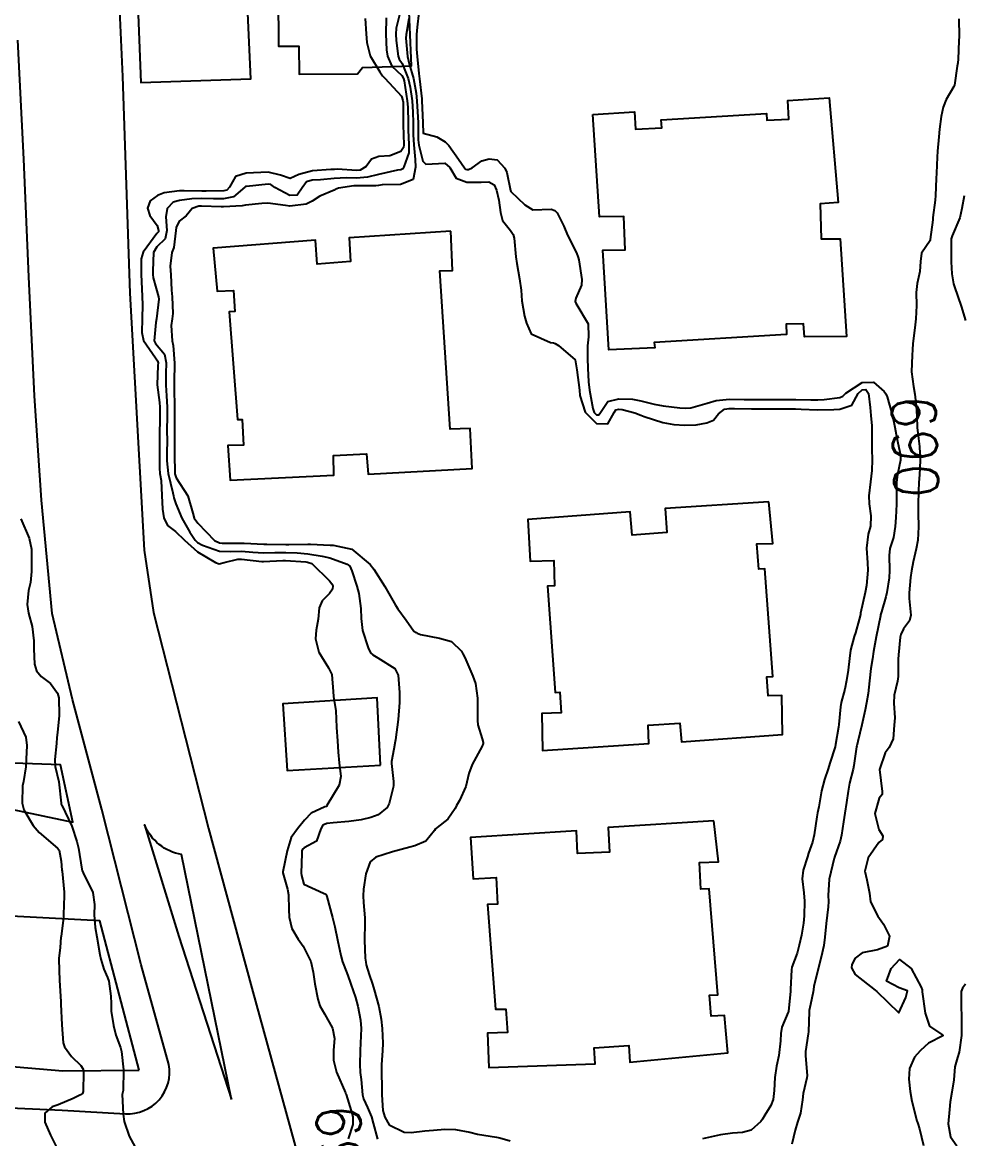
# Model space of a CAD drawing. Header units: metres. Extents: x 292545 to 299085, y 7450245 to 7463078.
# Drawn here: x 296934.7 to 297020, y 7453128 to 7453229 of the extents above; entities that cross this region are included whole.
import ezdxf
from ezdxf.enums import TextEntityAlignment as Align

# ---------------------------------------------------------------- set-up
doc = ezdxf.new("R2010")
doc.units = ezdxf.units.M
for name, color, linetype in [('Cotas', 45, 'Continuous'), ('Curvas de Nivel 1m', 11, 'Continuous'), ('Curvas de Nivel 5m', 15, 'Continuous'), ('Edificações', 30, 'Continuous'), ('Vias Primárias', 230, 'Continuous')]:
    doc.layers.add(name, color=color, linetype=linetype)
doc.styles.add('Style-STANDARD', font='STANDARD.shx')

msp = doc.modelspace()

# ---------------------------------------------------------------- linework, layer by layer
at = {"layer": 'Curvas de Nivel 1m', "flags": 128}
for points, elevation in [([(296968.96, 7453229.95), (296968.59, 7453228.51), (296968.55, 7453227.96), (296968.58, 7453227.4), (296968.76, 7453225.96), (296968.87, 7453225.7), (296969.12, 7453225.32), (296969.69, 7453223.94), (296969.87, 7453223.17), (296970.03, 7453221.94), (296970.1, 7453220.9), (296970.12, 7453219.94), (296970.13, 7453218.85), (296970.2, 7453217.94), (296970.32, 7453216.63), (296970.33, 7453215.94), (296970.13, 7453214.81), (296968.99, 7453214.35), (296967.33, 7453214.32), (296966.99, 7453214.26), (296966.74, 7453214.23), (296964.99, 7453214.24), (296964.75, 7453214.24), (296963.37, 7453214.02), (296963.08, 7453213.92), (296962.98, 7453213.86), (296961.69, 7453213.32), (296960.97, 7453212.86), (296960.45, 7453212.57), (296958.96, 7453212.41), (296958.57, 7453212.47), (296956.96, 7453212.67), (296956.42, 7453212.65), (296954.96, 7453212.49), (296954.64, 7453212.44), (296952.96, 7453212.34), (296952.75, 7453212.35), (296950.96, 7453212.41), (296950.73, 7453212.39), (296950.13, 7453212.18), (296949.59, 7453211.54), (296948.94, 7453211.04), (296948.67, 7453210.46), (296948.65, 7453210.19), (296948.45, 7453208.66), (296948.29, 7453208.2), (296948.12, 7453206.97), (296948.18, 7453206.2), (296948.26, 7453204.8), (296948.31, 7453204.2), (296948.36, 7453202.68), (296948.31, 7453202.2), (296948.23, 7453201.61), (296948.32, 7453200.2), (296948.4, 7453199.78), (296948.52, 7453198.19), (296948.48, 7453196.48), (296948.49, 7453196.19), (296948.5, 7453195.93), (296948.52, 7453194.19), (296948.51, 7453193.97), (296948.52, 7453192.19), (296948.53, 7453190.36), (296948.53, 7453190.19), (296948.52, 7453190.03), (296948.56, 7453188.19), (296948.67, 7453187.83), (296949.74, 7453186.18), (296950.17, 7453184.63), (296950.31, 7453184.17), (296950.62, 7453183.7), (296952.14, 7453182.15), (296952.6, 7453181.93), (296952.85, 7453181.89), (296954.6, 7453181.91), (296954.82, 7453181.9), (296956.6, 7453181.82), (296956.88, 7453181.82), (296958.6, 7453181.78), (296958.88, 7453181.78), (296960.6, 7453181.81), (296960.84, 7453181.81), (296962.6, 7453181.73), (296962.9, 7453181.72), (296964.59, 7453181.36), (296966.24, 7453179.98), (296966.57, 7453179.54), (296967.56, 7453177.97), (296968.53, 7453176.3), (296968.74, 7453175.96), (296969.49, 7453174.93), (296970.18, 7453173.93), (296970.39, 7453173.82), (296970.5, 7453173.76), (296970.78, 7453173.65), (296972.5, 7453173.32), (296973.61, 7453173.01), (296974.49, 7453172.14), (296974.63, 7453171.88), (296974.8, 7453171.55), (296975.54, 7453169.87), (296975.76, 7453169.19), (296975.95, 7453167.87), (296975.96, 7453166.31), (296975.95, 7453165.87), (296975.99, 7453165.46), (296976.39, 7453164.2), (296976.48, 7453163.86), (296976.48, 7453163.76), (296976.38, 7453163.54), (296975.46, 7453161.87), (296975.18, 7453161.05), (296974.89, 7453159.88), (296974.32, 7453158.61), (296974.06, 7453158.15), (296973.93, 7453157.89), (296973.27, 7453156.94), (296972.3, 7453156.16), (296972.16, 7453156.04), (296972.07, 7453155.91), (296971.27, 7453154.93), (296970.27, 7453154.5), (296969.82, 7453154.39), (296968.26, 7453153.96), (296966.74, 7453153.49), (296966.25, 7453153.07), (296965.83, 7453151.99), (296965.62, 7453150.6), (296965.59, 7453149.99), (296965.62, 7453149.4), (296965.76, 7453147.99), (296965.76, 7453147.56), (296965.72, 7453145.99), (296965.77, 7453144.36), (296965.83, 7453143.98), (296965.88, 7453143.73), (296966.13, 7453142.86), (296966.44, 7453141.98), (296966.6, 7453141.49), (296967.03, 7453139.97), (296967.24, 7453138.82), (296967.33, 7453137.97), (296967.38, 7453136.65), (296967.34, 7453135.97), (296967.26, 7453134.74), (296967.26, 7453133.97), (296967.29, 7453132.68), (296967.3, 7453131.97), (296967.38, 7453130.57), (296967.56, 7453129.96), (296967.97, 7453129.27), (296969.31, 7453128.6), (296969.96, 7453128.57), (296971.17, 7453128.72), (296971.97, 7453128.79), (296973.01, 7453128.86), (296973.97, 7453128.84), (296975.25, 7453128.59), (296975.96, 7453128.43), (296977.66, 7453128.14), (296977.96, 7453128.08), (296978.9, 7453127.83)], 693), ([(296970.65, 7453229.94), (296970.49, 7453228.6), (296970.44, 7453227.94), (296970.44, 7453226.62), (296970.48, 7453225.94), (296970.63, 7453224.41), (296970.71, 7453223.93), (296970.91, 7453222.1), (296970.92, 7453221.93), (296971.01, 7453219.97), (296971.01, 7453219.93), (296971.04, 7453219), (296972.28, 7453218.67), (296973.03, 7453218.23), (296973.36, 7453217.9), (296974.24, 7453216.66), (296974.78, 7453215.88), (296974.88, 7453215.76), (296975, 7453215.72), (296975.15, 7453215.73), (296975.46, 7453215.88), (296976.36, 7453216.51), (296977.01, 7453216.69), (296977.74, 7453216.58), (296978.43, 7453215.84), (296978.6, 7453215.44), (296978.95, 7453213.83), (296978.98, 7453213.73), (296980.25, 7453212.53), (296980.96, 7453212.08), (296982.63, 7453212.12), (296982.96, 7453212), (296983.16, 7453211.79), (296983.76, 7453210.6), (296984.09, 7453209.77), (296984.91, 7453208.19), (296985.08, 7453207.76), (296985.12, 7453207.54), (296985.39, 7453205.75), (296985.37, 7453205.26), (296984.87, 7453204.06), (296984.8, 7453203.76), (296984.86, 7453203.62), (296985.96, 7453201.75), (296985.99, 7453200.58), (296985.91, 7453199.75), (296985.92, 7453198.62), (296985.95, 7453197.75), (296986.01, 7453196.51), (296986.1, 7453195.75), (296986.41, 7453194.08), (296986.53, 7453193.74), (296986.74, 7453193.53), (296986.95, 7453193.52), (296987.08, 7453193.74), (296987.75, 7453194.73), (296988.76, 7453194.98), (296989.98, 7453194.92), (296990.75, 7453194.78), (296991.96, 7453194.47), (296992.75, 7453194.33), (296994.26, 7453194.15), (296994.75, 7453194.11), (296995.27, 7453194.16), (296996.75, 7453194.58), (296997.55, 7453194.81), (296998.76, 7453194.93), (297000.09, 7453194.91), (297000.76, 7453194.9), (297001.42, 7453194.9), (297002.76, 7453194.9), (297003.39, 7453194.91), (297004.76, 7453194.9), (297006.13, 7453194.88), (297006.76, 7453194.86), (297007.35, 7453194.9), (297008.76, 7453195.1), (297009.03, 7453195.21), (297009.3, 7453195.47), (297010.77, 7453196.44), (297011.8, 7453196.47), (297012.77, 7453195.64), (297012.91, 7453195.43), (297013.03, 7453195.16), (297013.52, 7453193.42), (297013.74, 7453192.4), (297013.93, 7453191.42), (297014.24, 7453189.87), (297014.25, 7453189.41), (297013.98, 7453188.11), (297013.88, 7453187.42), (297013.88, 7453186.19), (297013.88, 7453185.42), (297013.82, 7453184.23), (297013.77, 7453183.42), (297013.61, 7453182.42), (297013.3, 7453181.42), (297013.21, 7453180.8), (297013.25, 7453179.42), (297013.22, 7453178.77), (297013.01, 7453177.43), (297012.93, 7453177.04), (297012.53, 7453175.68), (297012.45, 7453175.43), (297012.44, 7453175.34), (297012.06, 7453173.44), (297011.82, 7453172.1), (297011.71, 7453171.44), (297011.58, 7453170.56), (297011.44, 7453169.45), (297011.31, 7453168.31), (297011.18, 7453167.45), (297011.05, 7453166.82), (297010.74, 7453165.45), (297010.39, 7453163.96), (297010.29, 7453163.56), (297010.27, 7453163.46), (297010.04, 7453161.78), (297009.98, 7453161.46), (297009.64, 7453160.17), (297009.5, 7453159.47), (297009.35, 7453158.44), (297009.2, 7453157.47), (297009.09, 7453156.68), (297008.91, 7453155.47), (297008.8, 7453154.95), (297008.29, 7453153.48), (297008.28, 7453153.46), (297008.26, 7453153.39), (297007.79, 7453151.49), (297007.69, 7453150.02), (297007.72, 7453149.49), (297007.7, 7453148.98), (297007.51, 7453147.49), (297007.41, 7453146.25), (297007.32, 7453145.49), (297007.08, 7453144.43), (297006.84, 7453143.5), (297006.41, 7453141.79), (297006.37, 7453141.51), (297006.34, 7453141.29), (297006.1, 7453140.16), (297005.99, 7453139.61), (297005.98, 7453139.51), (297005.91, 7453137.68), (297005.89, 7453137.51), (297005.66, 7453135.91), (297005.66, 7453135.51), (297005.8, 7453133.74), (297005.78, 7453133.51), (297005.43, 7453132.09), (297005.38, 7453131.52), (297005.19, 7453130.31), (297004.93, 7453129.52), (297004.72, 7453128.77), (297004.4, 7453127.53)], 691), ([(296967.69, 7453229.44), (296967.66, 7453227.97), (296967.71, 7453226.55), (296967.79, 7453225.97), (296968.21, 7453225.06), (296969.11, 7453224.22), (296969.26, 7453223.95), (296969.31, 7453223.74), (296969.6, 7453221.94), (296969.66, 7453221.35), (296969.68, 7453219.94), (296969.68, 7453219.31), (296969.75, 7453217.94), (296969.73, 7453217.23), (296969.28, 7453215.95), (296969.18, 7453215.77), (296969, 7453215.69), (296968.71, 7453215.67), (296967, 7453215.27), (296965.98, 7453215.01), (296964.99, 7453214.94), (296964.05, 7453214.95), (296962.99, 7453214.89), (296961.73, 7453214.78), (296960.99, 7453214.74), (296960.46, 7453214.59), (296960.08, 7453214.06), (296959.64, 7453213.4), (296958.97, 7453213.37), (296957.61, 7453214.09), (296957.24, 7453214.35), (296956.99, 7453214.4), (296955.05, 7453214.19), (296954.98, 7453214.18), (296954.94, 7453214.17), (296954.9, 7453214.12), (296953.85, 7453213.26), (296952.97, 7453213.06), (296952.06, 7453213.06), (296950.97, 7453213.08), (296950.09, 7453213.06), (296948.96, 7453212.92), (296948.4, 7453212.75), (296947.87, 7453212.2), (296947.72, 7453211.43), (296947.82, 7453210.2), (296947.68, 7453209.45), (296946.92, 7453208.71), (296946.61, 7453208.21), (296946.55, 7453206.55), (296946.56, 7453206.21), (296946.59, 7453205.92), (296946.87, 7453204.94), (296947.08, 7453204.21), (296947.09, 7453203.98), (296946.88, 7453202.21), (296946.83, 7453201.87), (296946.69, 7453200.22), (296946.81, 7453199.97), (296947.6, 7453199.01), (296947.77, 7453198.21), (296947.74, 7453197.25), (296947.72, 7453196.21), (296947.8, 7453195.25), (296947.85, 7453194.2), (296947.85, 7453193.32), (296947.84, 7453192.2), (296947.85, 7453191.06), (296947.84, 7453190.2), (296947.83, 7453189.35), (296947.94, 7453188.2), (296948.38, 7453186.46), (296948.43, 7453186.19), (296948.45, 7453186), (296948.64, 7453185.46), (296949.18, 7453184.18), (296949.9, 7453182.89), (296950.39, 7453182.17), (296950.6, 7453181.97), (296951.04, 7453181.73), (296952.59, 7453181.19), (296953.57, 7453181.15), (296954.59, 7453181.17), (296955.61, 7453181.09), (296956.59, 7453181.04), (296957.61, 7453181.06), (296958.59, 7453181.05), (296959.63, 7453181.02), (296960.59, 7453180.94), (296961.9, 7453180.72), (296962.58, 7453180.57), (296964.15, 7453180.01), (296964.39, 7453179.82), (296964.57, 7453179.4), (296965.02, 7453178), (296965.2, 7453177.34), (296965.38, 7453175.99), (296965.43, 7453175.08), (296965.53, 7453173.99), (296966.04, 7453172.43), (296966.27, 7453171.98), (296966.48, 7453171.8), (296966.92, 7453171.54), (296968.46, 7453170.57), (296968.77, 7453169.96), (296968.88, 7453168.39), (296968.88, 7453167.95), (296968.9, 7453167.48), (296968.78, 7453165.95), (296968.53, 7453164.1), (296968.51, 7453163.96), (296968.38, 7453163.26), (296968.18, 7453162.14), (296968.18, 7453161.96), (296968.34, 7453160.35), (296968.36, 7453159.96), (296968.33, 7453159.78), (296967.95, 7453158.33), (296967.76, 7453157.97), (296966.95, 7453157.33), (296966.3, 7453157.09), (296965.41, 7453156.88), (296964.3, 7453156.72), (296962.89, 7453156.61), (296962.3, 7453156.54), (296961.95, 7453156.38), (296961.77, 7453156.04), (296961.37, 7453154.95), (296960.27, 7453154.32), (296960.11, 7453154.21), (296960.06, 7453154.05), (296960.04, 7453153.83), (296959.99, 7453152.05), (296960.01, 7453151.82), (296960.23, 7453151.04), (296962.01, 7453150.24), (296962.21, 7453150.15), (296962.28, 7453150.03), (296962.32, 7453149.93), (296962.83, 7453148.02), (296963.03, 7453147.18), (296963.28, 7453146.02), (296963.58, 7453144.59), (296963.74, 7453144.01), (296964.13, 7453143.02), (296964.39, 7453142.27), (296964.47, 7453142), (296964.91, 7453140.79), (296965.12, 7453139.99), (296965.35, 7453138.73), (296965.41, 7453137.99), (296965.4, 7453137.32), (296965.34, 7453135.99), (296965.3, 7453134.72), (296965.34, 7453133.99), (296965.41, 7453133.38), (296965.53, 7453131.99), (296965.62, 7453131.61), (296965.99, 7453130.84), (296966.37, 7453129.98), (296966.52, 7453129.43), (296966.9, 7453127.97)], 694), ([(296969.74, 7453229.36), (296969.49, 7453227.95), (296969.47, 7453227.61), (296969.63, 7453225.94), (296969.77, 7453225.28), (296970.16, 7453223.94), (296970.4, 7453222.62), (296970.46, 7453221.94), (296970.55, 7453220.44), (296970.57, 7453219.93), (296970.58, 7453218.39), (296970.63, 7453217.93), (296971.01, 7453216.47), (296971.28, 7453216.2), (296973.01, 7453216.3), (296973.44, 7453215.9), (296974.02, 7453214.92), (296974.99, 7453214.57), (296976.29, 7453214.57), (296976.99, 7453214.59), (296977.46, 7453214.33), (296977.67, 7453213.85), (296977.89, 7453212.93), (296978.03, 7453211.84), (296978.21, 7453211.1), (296978.94, 7453210.21), (296979.18, 7453209.83), (296979.26, 7453209.49), (296979.43, 7453207.82), (296979.52, 7453207.2), (296979.76, 7453205.82), (296979.9, 7453204.79), (296979.98, 7453203.82), (296980.21, 7453202.45), (296980.38, 7453201.81), (296980.82, 7453200.85), (296982.55, 7453200.06), (296982.82, 7453200.03), (296982.99, 7453199.96), (296983.29, 7453199.78), (296984.79, 7453198.5), (296984.93, 7453197.76), (296984.95, 7453197.59), (296985.18, 7453195.76), (296985.23, 7453195.28), (296985.69, 7453193.75), (296986.73, 7453192.73), (296987.76, 7453192.7), (296988.34, 7453193.72), (296988.49, 7453193.98), (296988.75, 7453194.04), (296989.04, 7453194.01), (296990.19, 7453193.7), (296990.74, 7453193.49), (296991.05, 7453193.37), (296992.73, 7453192.82), (296993.74, 7453192.65), (296994.73, 7453192.58), (296995.74, 7453192.62), (296996.73, 7453192.79), (296997.31, 7453193.04), (296997.76, 7453193.61), (296998.33, 7453194.02), (296998.75, 7453194.09), (296999.23, 7453194.08), (297000.75, 7453194.06), (297002.24, 7453194.06), (297002.75, 7453194.06), (297004.23, 7453194.06), (297004.75, 7453194.06), (297005.27, 7453194.04), (297006.75, 7453193.98), (297008.22, 7453194.01), (297008.75, 7453194.03), (297009.84, 7453194.38), (297010.42, 7453195.46), (297010.77, 7453195.79), (297011.11, 7453195.8), (297011.36, 7453195.45), (297011.49, 7453194.19), (297011.58, 7453193.45), (297011.67, 7453192.51), (297011.65, 7453191.45), (297011.67, 7453190.41), (297011.7, 7453189.44), (297011.65, 7453188.48), (297011.53, 7453187.45), (297011.38, 7453186.18), (297011.4, 7453185.45), (297011.56, 7453184.38), (297011.52, 7453183.45), (297011.33, 7453182.73), (297011.16, 7453181.45), (297011.26, 7453180.13), (297011.3, 7453179.45), (297011.18, 7453178.07), (297011.06, 7453177.45), (297010.64, 7453175.58), (297010.62, 7453175.46), (297010.52, 7453174.99), (297010.17, 7453173.8), (297010.06, 7453173.46), (297009.73, 7453172.22), (297009.63, 7453171.47), (297009.51, 7453170.42), (297009.37, 7453169.47), (297009.22, 7453168.7), (297008.88, 7453167.48), (297008.81, 7453167.09), (297008.67, 7453165.48), (297008.64, 7453165.24), (297008.38, 7453163.68), (297008.34, 7453163.48), (297007.85, 7453162), (297007.69, 7453161.49), (297007.37, 7453160.53), (297007.11, 7453159.5), (297006.86, 7453158.05), (297006.75, 7453157.5), (297006.68, 7453157.13), (297006.44, 7453155.51), (297006.28, 7453154.86), (297005.92, 7453153.86), (297005.82, 7453153.51), (297005.45, 7453152.32), (297005.35, 7453151.52), (297005.49, 7453150.26), (297005.56, 7453149.52), (297005.53, 7453148.19), (297005.46, 7453147.52), (297005.28, 7453146.42), (297005.09, 7453145.52), (297004.89, 7453144.79), (297004.42, 7453143.53), (297004.37, 7453143.29), (297004.29, 7453141.53), (297004.28, 7453141.37), (297004.11, 7453139.53), (297004.11, 7453139.51), (297004.09, 7453139.46), (297003.52, 7453138.09), (297003.42, 7453137.54), (297003.38, 7453136.86), (297003.24, 7453135.54), (297003.02, 7453134.56), (297002.87, 7453133.55), (297002.82, 7453132.36), (297002.73, 7453131.55), (297002.52, 7453131.02), (297001.98, 7453130.13), (297001.77, 7453129.77), (297001.62, 7453129.56), (297000.74, 7453128.79), (296999.96, 7453128.57), (296999.03, 7453128.52), (296997.96, 7453128.37), (296996.32, 7453127.99)], 692), ([(297020.02, 7453213.34), (297019.8, 7453212.19), (297019.61, 7453211.35), (297018.94, 7453209.72), (297018.85, 7453209.44), (297018.85, 7453209.36), (297018.84, 7453207.42), (297018.84, 7453207.36), (297018.89, 7453206.28), (297019.05, 7453205.36), (297019.14, 7453205.1), (297019.73, 7453203.35), (297020.13, 7453202.06)], 689), ([(296934.62, 7453184.1), (296935.37, 7453182.35), (296935.57, 7453181.37), (296935.58, 7453180.35), (296935.58, 7453179.33), (296935.47, 7453178.35), (296935.29, 7453177.61), (296935.17, 7453176.35), (296935.3, 7453175.58), (296935.62, 7453174.35), (296935.78, 7453173.06), (296935.79, 7453172.35), (296935.85, 7453170.96), (296936.01, 7453170.34), (296936.45, 7453169.85), (296937.3, 7453169.19), (296937.92, 7453168.32), (296938.04, 7453167.92), (296938.09, 7453166.31), (296937.93, 7453164.78), (296937.88, 7453164.32), (296937.83, 7453163.77), (296937.67, 7453162.32), (296937.73, 7453161.7), (296938.05, 7453160.31), (296938.25, 7453158.38), (296938.25, 7453158.31), (296938.27, 7453158.26), (296938.31, 7453158.18), (296939.22, 7453156.3), (296939.67, 7453154.9), (296939.82, 7453154.29), (296940.14, 7453152.39), (296940.16, 7453152.29), (296940.24, 7453152.07), (296941.12, 7453150.28), (296941.28, 7453149.2), (296941.25, 7453148.28), (296941.35, 7453147.11), (296941.49, 7453146.28), (296941.75, 7453144.67), (296941.84, 7453144.27), (296942.13, 7453143.34), (296942.46, 7453142.6), (296942.57, 7453142.26), (296942.76, 7453140.91), (296942.78, 7453140.26), (296942.8, 7453139.55), (296942.99, 7453138.26), (296943.21, 7453137.39), (296943.62, 7453136.25), (296943.72, 7453135.91), (296943.9, 7453134.24), (296943.87, 7453132.38), (296943.84, 7453132.24), (296943.77, 7453132.01), (296943.86, 7453130.24), (296943.97, 7453129.57), (296944.43, 7453128.24), (296944.96, 7453127.25)], 696), ([(296934.4, 7453165.76), (296935.05, 7453164.35), (296935.15, 7453163.58), (296935.08, 7453162.35), (296935.05, 7453161.66), (296934.84, 7453160.35), (296934.76, 7453159.93), (296934.72, 7453158.36), (296934.89, 7453157.77), (296935.73, 7453156.35), (296936.28, 7453155.71), (296937.94, 7453154.31), (296938.08, 7453154.13), (296938.25, 7453153.12), (296938.33, 7453152.31), (296938.34, 7453152.22), (296938.53, 7453150.31), (296938.54, 7453149.99), (296938.48, 7453148.31), (296938.46, 7453148.03), (296938.25, 7453146.31), (296938.24, 7453146.24), (296938.16, 7453145.31), (296938.06, 7453144.31), (296938.06, 7453144.23), (296938.12, 7453142.32), (296938.23, 7453140.44), (296938.23, 7453140.32), (296938.24, 7453140.18), (296938.31, 7453138.32), (296938.44, 7453136.7), (296938.57, 7453136.31), (296939.19, 7453135.45), (296940.04, 7453134.62), (296940.25, 7453134.29), (296940.27, 7453134.04), (296940.24, 7453132.29), (296940.18, 7453132.11), (296940, 7453131.99), (296939.35, 7453131.65), (296937.99, 7453131.09), (296937.43, 7453130.88), (296936.79, 7453130.33), (296936.78, 7453129.52), (296937.28, 7453128.33), (296937.94, 7453127.07)], 697), ([(297020.13, 7453141.98), (297019.85, 7453141.62), (297019.75, 7453141.34), (297019.75, 7453139.69), (297019.76, 7453139.34), (297019.76, 7453137.66), (297019.76, 7453137.34), (297019.56, 7453135.84), (297019.41, 7453135.35), (297019.18, 7453134.5), (297019.07, 7453133.35), (297018.89, 7453132.23), (297018.76, 7453131.36), (297018.69, 7453130.66), (297018.57, 7453129.36), (297018.79, 7453128.19), (297019.34, 7453127.35)], 689)]:
    msp.add_lwpolyline(points, dxfattribs=dict(at, elevation=elevation))
at = {"layer": 'Curvas de Nivel 5m', "flags": 128}
for points, elevation in [([(296965.78, 7453229.37), (296965.88, 7453227.99), (296965.93, 7453227.2), (296966.25, 7453225.99), (296967.11, 7453224.57), (296967.34, 7453224.21), (296967.55, 7453223.97), (296969.08, 7453222.36), (296969.2, 7453221.95), (296969.21, 7453221.81), (296969.23, 7453219.95), (296969.23, 7453219.77), (296969.27, 7453217.95), (296969.25, 7453217.71), (296969.02, 7453217.34), (296968.02, 7453216.97), (296967.01, 7453216.89), (296966.35, 7453216.65), (296965.87, 7453215.99), (296965.34, 7453215.66), (296965, 7453215.63), (296963.28, 7453215.74), (296963, 7453215.73), (296962.68, 7453215.71), (296961, 7453215.61), (296959.78, 7453215.28), (296958.99, 7453214.89), (296958.12, 7453215.21), (296957, 7453215.47), (296956.35, 7453215.45), (296955, 7453215.4), (296954.03, 7453215.09), (296953.51, 7453214.13), (296953.26, 7453213.85), (296952.98, 7453213.79), (296951.39, 7453213.75), (296950.98, 7453213.76), (296949.38, 7453213.79), (296948.98, 7453213.78), (296947.58, 7453213.6), (296946.97, 7453213.36), (296946.31, 7453212.87), (296946.09, 7453212.22), (296946.28, 7453211.55), (296946.94, 7453210.64), (296947.08, 7453210.21), (296947.06, 7453210.08), (296946.93, 7453209.92), (296945.69, 7453208.23), (296945.51, 7453207.63), (296945.51, 7453206.23), (296945.55, 7453204.91), (296945.6, 7453204.23), (296945.62, 7453203.46), (296945.6, 7453202.23), (296945.55, 7453200.96), (296945.72, 7453200.23), (296946.8, 7453198.67), (296946.99, 7453198.41), (296947.03, 7453198.22), (296947.02, 7453197.99), (296946.96, 7453196.22), (296947.15, 7453194.62), (296947.19, 7453194.21), (296947.18, 7453192.66), (296947.17, 7453192.21), (296947.17, 7453191.76), (296947.16, 7453190.21), (296947.15, 7453188.68), (296947.19, 7453188.21), (296947.3, 7453187.57), (296947.37, 7453186.21), (296947.42, 7453184.99), (296947.54, 7453184.21), (296947.9, 7453183.49), (296948.61, 7453182.96), (296949.43, 7453182.18), (296950.59, 7453181.11), (296952.22, 7453180.15), (296952.57, 7453180.03), (296953.03, 7453180.14), (296954.24, 7453180.46), (296954.58, 7453180.47), (296956.44, 7453180.24), (296956.57, 7453180.23), (296958.32, 7453180.33), (296958.58, 7453180.33), (296960.42, 7453180.21), (296960.57, 7453180.19), (296960.96, 7453180.05), (296962.56, 7453178.5), (296962.76, 7453178.23), (296962.85, 7453178.03), (296962.83, 7453177.75), (296962.54, 7453177.36), (296961.89, 7453176.68), (296961.63, 7453176.04), (296961.52, 7453175.03), (296961.35, 7453174.04), (296961.29, 7453173.25), (296961.6, 7453172.04), (296962.46, 7453170.62), (296962.76, 7453170.03), (296962.89, 7453168.47), (296962.92, 7453168.02), (296963.12, 7453166.72), (296963.17, 7453166.02), (296963.2, 7453165.22), (296963.28, 7453164.02), (296963.34, 7453162.98), (296963.44, 7453162.01), (296963.57, 7453160.79), (296963.43, 7453160.01), (296962.31, 7453158.15), (296962.27, 7453158.08), (296962.14, 7453158.03), (296960.89, 7453157.46), (296960.3, 7453156.84), (296959.65, 7453156.06), (296959.07, 7453155.28), (296958.72, 7453154.07), (296958.34, 7453152.17), (296958.34, 7453152.08), (296958.76, 7453150.6), (296958.84, 7453150.07), (296958.87, 7453148.74), (296958.91, 7453148.07), (296959.14, 7453147.02), (296959.71, 7453146.06), (296960.16, 7453145.44), (296960.86, 7453144.04), (296961.08, 7453143.09), (296961.22, 7453142.04), (296961.49, 7453140.65), (296961.67, 7453140.03), (296962.09, 7453139.31), (296962.81, 7453138.02), (296963, 7453137.08), (296962.93, 7453136.02), (296962.93, 7453135.13), (296963.19, 7453134.02), (296964, 7453132.15), (296964.04, 7453132.05), (296964.05, 7453132.01), (296964.51, 7453130.52), (296964.67, 7453130), (296964.67, 7453129.31), (296964.25, 7453128.01)], 695), ([(297019.53, 7453229.35), (297019.55, 7453227.76), (297019.54, 7453227.35), (297019.47, 7453225.7), (297019.44, 7453225.36), (297019.39, 7453225.08), (297019.13, 7453223.36), (297019.09, 7453223.24), (297018.39, 7453222.06), (297018.12, 7453221.37), (297017.93, 7453220.5), (297017.79, 7453219.37), (297017.73, 7453218.68), (297017.61, 7453217.37), (297017.57, 7453216.82), (297017.5, 7453215.38), (297017.48, 7453214.89), (297017.42, 7453213.38), (297017.39, 7453212.95), (297017.19, 7453211.38), (297017.17, 7453211.16), (297016.95, 7453209.38), (297016.95, 7453209.36), (297016.93, 7453209.29), (297016.15, 7453208.16), (297016.06, 7453207.39), (297015.99, 7453206.49), (297015.76, 7453205.4), (297015.67, 7453204.6), (297015.69, 7453203.4), (297015.65, 7453202.21), (297015.54, 7453201.4), (297015.38, 7453199.97), (297015.35, 7453199.4), (297015.3, 7453198.91), (297015.24, 7453197.4), (297015.44, 7453196.07), (297015.54, 7453195.4), (297015.68, 7453194.32), (297015.74, 7453193.4), (297015.76, 7453192.36), (297015.88, 7453191.39), (297015.97, 7453190.66), (297016.02, 7453189.39), (297015.97, 7453188.09), (297015.91, 7453187.39), (297015.88, 7453186.61), (297015.86, 7453185.39), (297015.85, 7453184.61), (297015.88, 7453183.39), (297015.81, 7453182.19), (297015.66, 7453181.39), (297015.39, 7453180.21), (297015.25, 7453179.4), (297015.15, 7453178.81), (297015.03, 7453177.41), (297015.05, 7453176.89), (297015.18, 7453175.4), (297015.06, 7453174.86), (297014.51, 7453174.15), (297014.27, 7453173.65), (297014.22, 7453173.41), (297014.08, 7453171.81), (297014.05, 7453171.41), (297014.03, 7453169.85), (297013.98, 7453169.41), (297013.69, 7453168.16), (297013.66, 7453167.42), (297013.73, 7453166.1), (297013.69, 7453165.42), (297013.6, 7453164.21), (297013.22, 7453163.42), (297012.86, 7453162.94), (297012.35, 7453161.43), (297012.59, 7453159.43), (297012.59, 7453159.17), (297012.33, 7453158.84), (297011.94, 7453157.44), (297012.29, 7453155.99), (297012.66, 7453155.43), (297012.62, 7453155.09), (297012.28, 7453154.82), (297011.31, 7453153.44), (297011.01, 7453152.21), (297011.19, 7453151.45), (297011.43, 7453150.24), (297011.55, 7453149.45), (297012.2, 7453148.15), (297012.5, 7453147.74), (297012.71, 7453147.43), (297013.25, 7453146.35), (297013.07, 7453145.43), (297012.16, 7453145.11), (297010.77, 7453144.84), (297010.15, 7453144.34), (297009.85, 7453143.76), (297009.8, 7453143.46), (297010.14, 7453142.86), (297011.97, 7453141.44), (297012.12, 7453141.32), (297014.09, 7453139.41), (297014.72, 7453140.79), (297014.89, 7453141.4), (297014.13, 7453141.66), (297012.98, 7453142.27), (297013.4, 7453143.42), (297014.15, 7453144.24), (297015.22, 7453143.4), (297016.13, 7453141.72), (297016.2, 7453141.47), (297016.2, 7453141.39), (297016.2, 7453141.31), (297016.49, 7453139.38), (297016.89, 7453138.19), (297018.07, 7453137.38), (297018.09, 7453137.36), (297018.07, 7453137.32), (297016.78, 7453136.66), (297016.05, 7453135.99), (297015.77, 7453135.67), (297015.53, 7453135.4), (297015.06, 7453134.37), (297015.02, 7453133.4), (297015.13, 7453132.28), (297015.29, 7453131.4), (297015.73, 7453129.64), (297015.81, 7453129.39), (297015.97, 7453128.9), (297016.34, 7453127.39)], 690)]:
    msp.add_lwpolyline(points, dxfattribs=dict(at, elevation=elevation))
at = {"layer": 'Edificações'}
for points in [[(296969.69, 7453232.14), (296965.21, 7453231.97), (296964.74, 7453251.68), (296965.12, 7453251.78), (296965.11, 7453255.35), (296958.66, 7453255.29), (296958.75, 7453251.89), (296946.65, 7453252), (296944.47, 7453249.07), (296945.46, 7453223.6), (296955.44, 7453223.93), (296954.52, 7453243.76), (296959.33, 7453243.73), (296959.46, 7453231.56), (296957.91, 7453231.52), (296957.94, 7453226.87), (296959.79, 7453226.89), (296959.8, 7453224.35), (296965.1, 7453224.37), (296965.53, 7453224.95), (296969.99, 7453225.11)], [(296986.4, 7453220.71), (296990.17, 7453220.94), (296990.26, 7453219.37), (296992.64, 7453219.49), (296992.59, 7453220.2), (297002.12, 7453220.79), (297002.16, 7453220.17), (297004.13, 7453220.28), (297004.04, 7453221.96), (297007.78, 7453222.21), (297008.61, 7453212.74), (297006.99, 7453212.61), (297007.06, 7453209.45), (297008.8, 7453209.43), (297009.37, 7453200.61), (297005.55, 7453200.59), (297005.48, 7453201.75), (297003.9, 7453201.73), (297003.93, 7453200.8), (296991.95, 7453200.07), (296992, 7453199.58), (296987.83, 7453199.4), (296987.29, 7453208.43), (296989.32, 7453208.45), (296989.19, 7453211.47), (296987, 7453211.45)], [(297002.34, 7453185.63), (296992.93, 7453185.04), (296993.09, 7453182.86), (296989.97, 7453182.63), (296989.78, 7453184.73), (296980.51, 7453184.06), (296980.72, 7453180.27), (296982.86, 7453180.33), (296982.92, 7453178.03), (296982.3, 7453178.01), (296982.99, 7453168.4), (296983.41, 7453168.41), (296983.54, 7453166.54), (296981.79, 7453166.5), (296981.84, 7453163.13), (296991.46, 7453163.76), (296991.39, 7453165.42), (296994.27, 7453165.62), (296994.41, 7453163.93), (297003.58, 7453164.58), (297003.5, 7453168.11), (297002.26, 7453168.1), (297002.14, 7453169.82), (297002.68, 7453169.85), (297001.98, 7453179.58), (297001.42, 7453179.55), (297001.23, 7453181.83), (297002.69, 7453181.88)], [(296967.16, 7453161.8), (296966.87, 7453167.92), (296958.34, 7453167.37), (296958.71, 7453161.34)], [(296945.31, 7453134.22), (296941.75, 7453147.73), (296922.84, 7453148.73), (296922.94, 7453151.3), (296933.43, 7453150.78), (296933.89, 7453157.79), (296939.31, 7453156.66), (296938.2, 7453161.85), (296927.12, 7453162.24), (296927.07, 7453160.99), (296917.02, 7453161.69), (296916.55, 7453156.34), (296919.29, 7453156.27), (296918.94, 7453151.58), (296914.44, 7453151.75), (296914.35, 7453149.45), (296914.78, 7453149.37), (296914.47, 7453141.7), (296920.31, 7453141.25), (296920.09, 7453135.72), (296938.42, 7453134.16)], [(296997.36, 7453156.78), (296987.79, 7453156.16), (296987.89, 7453153.93), (296985.02, 7453153.81), (296984.91, 7453155.88), (296975.33, 7453155.26), (296975.55, 7453151.52), (296977.63, 7453151.65), (296977.77, 7453149.23), (296976.86, 7453149.19), (296977.57, 7453139.72), (296978.52, 7453139.74), (296978.67, 7453137.61), (296976.85, 7453137.56), (296976.97, 7453134.44), (296986.6, 7453134.78), (296986.53, 7453136.23), (296989.64, 7453136.44), (296989.75, 7453134.95), (296998.62, 7453135.78), (296998.32, 7453139.17), (296997.11, 7453139.11), (296996.95, 7453141.01), (296997.72, 7453141.04), (296996.93, 7453150.61), (296996.16, 7453150.6), (296996.05, 7453153.02), (296997.77, 7453153.07)]]:
    msp.add_lwpolyline(points, close=True, dxfattribs=at)
msp.add_lwpolyline([(296973.55, 7453210.15), (296964.34, 7453209.52), (296964.46, 7453207.38), (296961.43, 7453207.15), (296961.28, 7453209.32), (296952.03, 7453208.6), (296952.37, 7453204.7), (296953.86, 7453204.77), (296953.97, 7453202.88), (296953.46, 7453202.85), (296954.22, 7453193.08), (296954.66, 7453193.1), (296954.76, 7453190.77), (296953.36, 7453190.73), (296953.57, 7453187.61), (296962.94, 7453188.07), (296962.93, 7453189.85), (296965.91, 7453189.98), (296966.06, 7453188.16), (296975.48, 7453188.67), (296975.29, 7453192.27), (296973.47, 7453192.22), (296972.55, 7453206.54), (296973.7, 7453206.59), (296973.55, 7453210.15)], dxfattribs=at)
at = {"layer": 'Vias Primárias'}
msp.add_lwpolyline([(296942.69, 7453248.71), (296943.82, 7453224.14), (296944.49, 7453204.52), (296945.76, 7453181.27), (296946.63, 7453175.62), (296951.61, 7453156.07), (296955.52, 7453141.63), (296960.77, 7453122.55), (296965.67, 7453103.12), (296970.09, 7453085.3), (296974.32, 7453064.25), (296977.73, 7453046.07), (296980.67, 7453025.13), (296981.77, 7453007.47), (296980.58, 7452991.18), (296978.92, 7452977.33), (296978.6, 7452969.44), (296974.41, 7452949.38)], dxfattribs=at)
at = {"layer": 'Vias Primárias', "elevation": 710.4}
msp.add_lwpolyline([(296891.76, 7453132.66), (296938.34, 7453130.59), (296944.08, 7453130.27, 0.487124), (296948.01, 7453134.73), (296945.5, 7453143.74), (296941.94, 7453157.8), (296939.29, 7453167.77), (296937.44, 7453175.55), (296936.49, 7453185.8), (296935.84, 7453195.25), (296935.33, 7453206), (296934.89, 7453216.65), (296934.35, 7453227.41)], format="xyb", dxfattribs=at)
at = {"layer": 'Vias Primárias'}
msp.add_lwpolyline([(296953.67, 7453131.55), (296949.16, 7453153.72, -0.257636), (296945.81, 7453156.42), (296948.92, 7453146.3), (296953.67, 7453131.55)], format="xyb", dxfattribs=at)

# ---------------------------------------------------------------- texts
at = {"layer": 'Cotas', "style": 'Style-STANDARD'}
for s, rotation, p in [('690', 271.976, (297015.56, 7453190.67, 690)), ('695', 272.4688, (296963.51, 7453126.45, 695))]:
    msp.add_text(s, height=4, rotation=rotation, dxfattribs=at).set_placement(p, align=Align.MIDDLE_CENTER)

doc.saveas('drawing.dxf')
